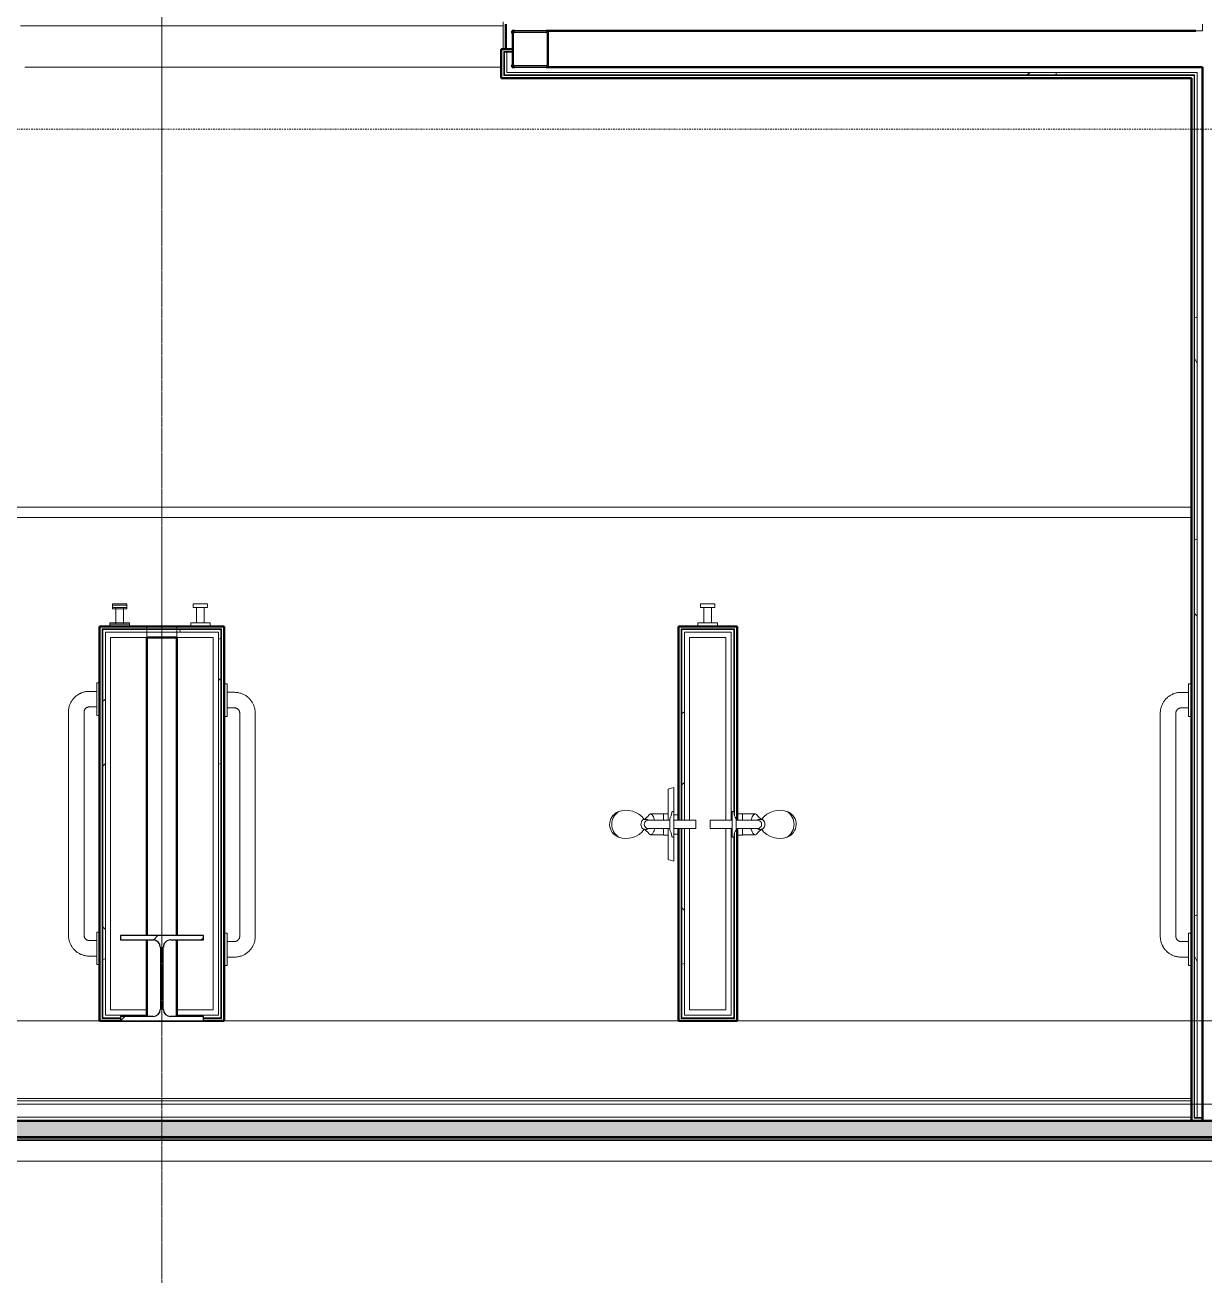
# Model space of a CAD drawing. Header units: inches. Extents: x 23906 to 26716, y -23130 to -20467.
# Drawn here: x 25388.7 to 25502.3, y -22811.8 to -22691.4 of the extents above; entities that cross this region are included whole.
import ezdxf

# ---------------------------------------------------------------- set-up
doc = ezdxf.new("R2010")
doc.units = ezdxf.units.IN
doc.header["$MEASUREMENT"] = 0
doc.linetypes.add('Dash Dot 3_16_', pattern=[0.3125, 0.1875, -0.0625, 0, -0.0625])
doc.linetypes.add('Grid Line 1_2_', pattern=[0.875, 0.5, -0.125, 0.125, -0.125])
for name, color, linetype, lineweight in [('A-ANNO-SYMB', 150, 'Continuous', 9), ('A-FLOR', 192, 'Continuous', 13), ('A-GENM', 13, 'Continuous', 9), ('A-GLAZ-CWMG', 51, 'Continuous', 9), ('A-WALL', 113, 'Continuous', 13), ('A-WALL-PATT', 111, 'Continuous', 50), ('I-WALL', 2, 'Continuous', 13), ('L-SITE-WALL', 31, 'Continuous', 13), ('P-SANR-FIXT', 6, 'Continuous', 9), ('Q-SPCQ', 91, 'Continuous', 9), ('S-BEAM', 12, 'Continuous', 9), ('S-COLS', 52, 'Continuous', 9), ('S-GRID', 1, 'Continuous', 9)]:
    doc.layers.add(name, color=color, linetype=linetype, lineweight=lineweight)
pattern_1 = [(296.565, (14.4, 8.64), (0.000499, 57.600217), [6.44, -122.358]), (33.69, (17.28, 2.88), (0.000345, 57.60007), [10.384, -197.296]), (33.69, (74.88, 2.88), (0.000345, 57.60007), [10.384, -197.296]), (33.69, (132.48, 2.88), (0.000345, 57.60007), [10.384, -197.296]), (116.565, (25.92, 8.64), (-0.000396, 57.59977), [6.44, -122.358]), (213.69, (23.04, 14.4), (0.000345, 57.60007), [10.384, -197.296]), (213.69, (80.64, 14.4), (0.000345, 57.60007), [10.384, -197.296]), (213.69, (138.24, 14.4), (0.000345, 57.60007), [10.384, -197.296]), (26.565, (37.44, 8.64), (0.0005, 57.60022), [12.88, -115.918]), (26.565, (95.04, 8.64), (0.0005, 57.60022), [12.88, -115.918]), (270, (48.96, 14.4), (57.6, 4e-15), [5.76, -51.84]), (225, (48.96, 8.64), (-4e-15, 57.599504), [8.146, -73.313]), (135, (43.2, 2.88), (4e-15, 57.599504), [8.146, -73.313]), (288.435, (25.92, 25.92), (0.000265, 57.599939), [9.107, -173.04]), (18.435, (28.8, 17.28), (0.000265, 57.59994), [9.107, -173.04]), (18.435, (86.4, 17.28), (0.000265, 57.59994), [9.107, -173.04]), (18.435, (144, 17.28), (0.000265, 57.59994), [9.107, -173.04]), (135, (37.44, 20.16), (4e-15, 57.599504), [8.146, -73.313]), (180, (31.68, 25.92), (-7e-15, -57.6), [5.76, -51.84]), (251.565, (11.52, 40.32), (-0.000265, 57.599939), [9.107, -173.04]), (315, (8.64, 31.68), (-4e-15, 57.599504), [8.146, -73.313]), (71.565, (14.4, 25.92), (-0.000265, 57.599939), [9.107, -173.04]), (135, (17.28, 34.56), (4e-15, 57.599504), [8.146, -73.313]), (225, (34.56, 40.32), (-4e-15, 57.599504), [8.146, -73.313]), (123.69, (28.8, 34.56), (0.000345, 57.600068), [10.384, -197.296]), (123.69, (86.4, 34.56), (0.000345, 57.600068), [10.384, -197.296]), (26.565, (23.04, 43.2), (0.0005, 57.60022), [6.44, -122.358]), (26.565, (80.64, 43.2), (0.0005, 57.60022), [6.44, -122.358]), (315, (28.8, 46.08), (-4e-15, 57.599504), [8.146, -73.313]), (213.69, (54.72, 54.72), (0.000345, 57.60007), [10.384, -197.296]), (213.69, (112.32, 54.72), (0.000345, 57.60007), [10.384, -197.296]), (213.69, (169.92, 54.72), (0.000345, 57.60007), [10.384, -197.296]), (296.565, (46.08, 48.96), (0.000499, 57.600217), [6.44, -122.358]), (45, (48.96, 43.2), (4e-15, 57.599504), [8.146, -73.313]), (90, (54.72, 48.96), (-57.6, 4e-15), [5.76, -51.84]), (213.69, (28.8, 57.6), (0.000345, 57.60007), [10.384, -197.296]), (213.69, (86.4, 57.6), (0.000345, 57.60007), [10.384, -197.296]), (213.69, (144, 57.6), (0.000345, 57.60007), [10.384, -197.296]), (315, (20.16, 51.84), (-4e-15, 57.599504), [4.073, -77.386]), (26.565, (23.04, 48.96), (0.0005, 57.60022), [6.44, -122.358]), (26.565, (80.64, 48.96), (0.0005, 57.60022), [6.44, -122.358]), (90, (28.8, 51.84), (-57.6, 4e-15), [5.76, -51.84]), (333.435, (5.76, 54.72), (-0.0005, 57.60022), [6.44, -122.358]), (333.435, (63.36, 54.72), (-0.0005, 57.60022), [6.44, -122.358]), (243.435, (11.52, 51.84), (0.000396, 57.59977), [6.44, -122.358]), (161.565, (8.64, 46.08), (-0.000265, 57.59994), [9.107, -173.04]), (161.565, (66.24, 46.08), (-0.000265, 57.59994), [9.107, -173.04]), (161.565, (123.84, 46.08), (-0.000265, 57.59994), [9.107, -173.04]), (45, (0, 48.96), (4e-15, 57.599504), [8.146, -73.313]), (26.565, (2.88, 0), (0.0005, 57.60022), [6.44, -122.358]), (26.565, (60.48, 0), (0.0005, 57.60022), [6.44, -122.358]), (116.565, (8.64, 2.88), (-0.000396, 57.59977), [6.44, -122.358]), (206.565, (5.76, 8.64), (0.0005, 57.60022), [6.44, -122.358]), (206.565, (63.36, 8.64), (0.0005, 57.60022), [6.44, -122.358]), (296.565, (0, 5.76), (0.000499, 57.600217), [6.44, -122.358]), (14.036, (43.2, 25.92), (0.000245, 57.59979), [11.875, -225.616]), (14.036, (100.8, 25.92), (0.000245, 57.59979), [11.875, -225.616]), (14.036, (158.4, 25.92), (0.000245, 57.59979), [11.875, -225.616]), (14.036, (216, 25.92), (0.000245, 57.59979), [11.875, -225.616]), (135, (54.72, 28.8), (4e-15, 57.599504), [8.146, -73.313]), (198.435, (48.96, 34.56), (0.000265, 57.59994), [9.107, -173.04]), (198.435, (106.56, 34.56), (0.000265, 57.59994), [9.107, -173.04]), (198.435, (164.16, 34.56), (0.000265, 57.59994), [9.107, -173.04]), (296.565, (40.32, 31.68), (0.000499, 57.600217), [6.44, -122.358]), (333.435, (2.88, 17.28), (-0.0005, 57.60022), [6.44, -122.358]), (333.435, (60.48, 17.28), (-0.0005, 57.60022), [6.44, -122.358]), (45, (8.64, 14.4), (4e-15, 57.599504), [4.073, -77.386]), (116.565, (11.52, 17.28), (-0.000396, 57.59977), [6.44, -122.358]), (225, (8.64, 23.04), (-4e-15, 57.599504), [8.146, -73.313])]

# ---------------------------------------------------------------- blocks, each defined once
blk = doc.blocks.new('817_Grab_Bars - 8170-001240-25748-Enlarged First Floor Plan _East_')
at = {"layer": 'Q-SPCQ', "color": 7}
for p, q in [((25395.61, -22755.55), (25394.89, -22755.55)), ((25395.89, -22754.73), (25395.61, -22754.73)), ((25395.61, -22756.3), (25395.61, -22754.73)), ((25395.61, -22757.86), (25395.61, -22756.3)), ((25392.89, -22757.55), (25392.89, -22779.05)), ((25394.39, -22779.05), (25394.39, -22757.55)), ((25394.89, -22757.05), (25395.61, -22757.05)), ((25395.61, -22757.86), (25395.89, -22757.86)), ((25395.61, -22779.55), (25394.89, -22779.55)), ((25395.89, -22778.73), (25395.61, -22778.73)), ((25395.61, -22780.3), (25395.61, -22778.73)), ((25395.61, -22781.86), (25395.61, -22780.3)), ((25394.89, -22781.05), (25395.61, -22781.05)), ((25395.61, -22781.86), (25395.89, -22781.86))]:
    blk.add_line(p, q, dxfattribs=at)
at = {"layer": 'Q-SPCQ', "color": 7, "flags": 128}
for points in [[(25394.89, -22755.55), (25394.81, -22755.55), (25394.73, -22755.55), (25394.65, -22755.56), (25394.57, -22755.57), (25394.49, -22755.59), (25394.41, -22755.6), (25394.34, -22755.62), (25394.26, -22755.65), (25394.19, -22755.68), (25394.11, -22755.7), (25394.04, -22755.74), (25393.97, -22755.77), (25393.9, -22755.81), (25393.83, -22755.85), (25393.76, -22755.9), (25393.7, -22755.94), (25393.63, -22755.99), (25393.57, -22756.04), (25393.51, -22756.1), (25393.46, -22756.15), (25393.4, -22756.21), (25393.35, -22756.27), (25393.3, -22756.34), (25393.25, -22756.4), (25393.21, -22756.47), (25393.17, -22756.53), (25393.13, -22756.6), (25393.09, -22756.68), (25393.06, -22756.75), (25393.03, -22756.82), (25393, -22756.9), (25392.97, -22756.97), (25392.95, -22757.05), (25392.93, -22757.13), (25392.92, -22757.21), (25392.91, -22757.29), (25392.9, -22757.37), (25392.89, -22757.45), (25392.89, -22757.53), (25392.89, -22757.55)], [(25394.39, -22757.55), (25394.39, -22757.53), (25394.39, -22757.51), (25394.39, -22757.49), (25394.4, -22757.47), (25394.4, -22757.45), (25394.4, -22757.43), (25394.41, -22757.41), (25394.42, -22757.39), (25394.42, -22757.37), (25394.43, -22757.35), (25394.44, -22757.33), (25394.45, -22757.32), (25394.46, -22757.3), (25394.47, -22757.28), (25394.48, -22757.26), (25394.49, -22757.25), (25394.5, -22757.23), (25394.51, -22757.22), (25394.53, -22757.2), (25394.54, -22757.19), (25394.56, -22757.17), (25394.57, -22757.16), (25394.59, -22757.15), (25394.6, -22757.14), (25394.62, -22757.13), (25394.64, -22757.12), (25394.65, -22757.11), (25394.67, -22757.1), (25394.69, -22757.09), (25394.71, -22757.08), (25394.73, -22757.07), (25394.75, -22757.07), (25394.77, -22757.06), (25394.79, -22757.06), (25394.81, -22757.05), (25394.83, -22757.05), (25394.84, -22757.05), (25394.86, -22757.05), (25394.88, -22757.05), (25394.89, -22757.05)], [(25392.89, -22779.05), (25392.89, -22779.13), (25392.9, -22779.21), (25392.9, -22779.29), (25392.92, -22779.37), (25392.93, -22779.44), (25392.95, -22779.52), (25392.97, -22779.6), (25392.99, -22779.68), (25393.02, -22779.75), (25393.05, -22779.83), (25393.08, -22779.9), (25393.12, -22779.97), (25393.15, -22780.04), (25393.2, -22780.11), (25393.24, -22780.18), (25393.29, -22780.24), (25393.34, -22780.3), (25393.39, -22780.37), (25393.44, -22780.42), (25393.5, -22780.48), (25393.56, -22780.54), (25393.62, -22780.59), (25393.68, -22780.64), (25393.74, -22780.69), (25393.81, -22780.73), (25393.88, -22780.77), (25393.95, -22780.81), (25394.02, -22780.85), (25394.09, -22780.88), (25394.17, -22780.91), (25394.24, -22780.94), (25394.32, -22780.96), (25394.39, -22780.98), (25394.47, -22781), (25394.55, -22781.02), (25394.63, -22781.03), (25394.71, -22781.04), (25394.79, -22781.04), (25394.87, -22781.05), (25394.89, -22781.05)], [(25394.89, -22779.55), (25394.87, -22779.55), (25394.85, -22779.55), (25394.83, -22779.54), (25394.81, -22779.54), (25394.79, -22779.54), (25394.77, -22779.53), (25394.75, -22779.53), (25394.73, -22779.52), (25394.71, -22779.51), (25394.7, -22779.51), (25394.68, -22779.5), (25394.66, -22779.49), (25394.64, -22779.48), (25394.62, -22779.47), (25394.61, -22779.46), (25394.59, -22779.45), (25394.58, -22779.44), (25394.56, -22779.42), (25394.55, -22779.41), (25394.53, -22779.4), (25394.52, -22779.38), (25394.5, -22779.37), (25394.49, -22779.35), (25394.48, -22779.33), (25394.47, -22779.32), (25394.46, -22779.3), (25394.45, -22779.28), (25394.44, -22779.26), (25394.43, -22779.25), (25394.42, -22779.23), (25394.42, -22779.21), (25394.41, -22779.19), (25394.41, -22779.17), (25394.4, -22779.15), (25394.4, -22779.13), (25394.39, -22779.11), (25394.39, -22779.09), (25394.39, -22779.07), (25394.39, -22779.05), (25394.39, -22779.05)]]:
    blk.add_lwpolyline(points, dxfattribs=at)
blk = doc.blocks.new('Robe_hook_5552 - Robe_hook_5552-134757-Enlarged First Floor Plan _East_')
at = {"layer": 'A-GENM', "color": 7}
for p, q in [((-0.94, 0), (-0.94, -0.35)), ((-0.94, -0.35), (0.94, -0.35)), ((-0.37, -1.81), (-0.37, -0.35)), ((0.38, -1.81), (0.38, -0.35)), ((0.94, -0.35), (0.94, 0)), ((-0.69, -2.16), (-0.69, -1.81)), ((-0.69, -1.81), (0.69, -1.81)), ((0.69, -2.16), (-0.69, -2.16)), ((0.69, -1.81), (0.69, -2.16))]:
    blk.add_line(p, q, dxfattribs=at)
blk = doc.blocks.new('Shower Tile Threshold - Shower Tile Threshold-209406-Enlarged First Floor Plan _East_')
at = {"layer": 'A-GENM', "color": 7}
blk.add_line((-35.125, -6), (11.375, -6), dxfattribs=at)
blk = doc.blocks.new('Plate - 1_2X6-187692-Enlarged First Floor Plan _East_')
at = {"layer": 'S-BEAM', "color": 7}
for p, q in [((-75.12, -0.13), (-75.12, 0.12)), ((76.13, 0.12), (-75.12, 0.12)), ((-75.12, -0.13), (76.13, -0.13))]:
    blk.add_line(p, q, dxfattribs=at)
blk = doc.blocks.new('Shower-Unit-Zurn-Z7301-SS-MT-DV2P-HW - Z7301-SS-MT-DV2P-HW-V47-Enlarged First Floor Plan _East_')
at = {"layer": 'P-SANR-FIXT', "color": 7}
for p, q in [((0.4, 2.13), (-0.4, 2.13)), ((-0.4, 2.13), (-0.4, 0)), ((0.4, 0), (0.4, 2.13)), ((-0.4, 0), (-1.24, 0)), ((-1.24, 0), (-1.24, -0.1)), ((-0.4, 0), (0.4, 0)), ((1.24, 0), (0.4, 0)), ((1.24, -0.1), (1.24, 0)), ((-3.31, -0.54), (-1.03, -0.54)), ((-1.03, -0.54), (-0.4, -0.54)), ((-1.03, -0.54), (-1.03, -0.99)), ((-1.03, -0.99), (-1, -0.99)), ((-1, -0.99), (-0.4, -0.99)), ((-1, -0.99), (-1, -2.23)), ((-0.55, -0.38), (-0.4, -0.38)), ((-0.4, -0.38), (-0.4, -2.46)), ((-0.4, -0.38), (0.4, -0.38)), ((0.4, -2.46), (0.4, -0.38)), ((0.4, -0.38), (0.55, -0.38)), ((0.4, -0.54), (1.03, -0.54)), ((0.4, -0.99), (1, -0.99)), ((1, -2.23), (1, -0.99)), ((1, -0.99), (1.03, -0.99)), ((1.03, -0.99), (1.03, -0.54)), ((1.03, -0.54), (3.31, -0.54)), ((-0.48, -2.64), (-0.48, -2.84)), ((0.48, -2.84), (0.48, -2.64))]:
    blk.add_line(p, q, dxfattribs=at)
for centre, radius, start, end in [((-3.31, -0.42), 0.125, 210.8, 270), ((-1.14, -0.1), 0.0945, 180, 270), ((-1.14, -1.21), 1.02, 54.522, 90), ((1.14, -1.21), 1.02, 90, 125.478), ((1.14, -0.1), 0.0945, 270, 360), ((3.31, -0.42), 0.125, 270, 329.2), ((-0.63, -2.12), 0.388, 197.5027, 230.4973), ((0.63, -2.12), 0.388, 309.5027, 342.4973), ((0.79, -4.57), 2.15, 126.1534, 200.0175), ((-2.26, -4.09), 2.18, 35.18, 50.4973), ((2.26, -4.09), 2.18, 129.5027, 144.8141), ((-0.79, -4.57), 2.15, 337.8261, 53.8466), ((0, -4.86), 1.31, 200.0175, 336.4181), ((0, -4.51), 1.46, 212.9208, 327.0792)]:
    blk.add_arc(centre, radius, start, end, dxfattribs=at)
for centre, major_axis, ratio, start_param, end_param in [((-0.11, -2.15), (-1.11, 0.08), 0.351489, 2.831356, 4.247568), ((0, -2.84), (-0.476, 0), 0.662364, 0, 3.141593), ((0, -2.46), (-0.4, 0), 0.941821, 0, 3.141593)]:
    blk.add_ellipse(centre, major_axis=major_axis, ratio=ratio, start_param=start_param, end_param=end_param, dxfattribs=at)
blk.add_open_spline([(-0.42, -1.83), (-0.46, -1.84), (-0.57, -1.87), (-0.78, -1.95), (-0.96, -2.08), (-1.02, -2.22), (-0.98, -2.3), (-0.94, -2.34)], degree=3, knots=[0.0572746, 0.0572746, 0.0572746, 0.0572746, 0.1428571, 0.2857143, 0.5714286, 0.7857143, 1, 1, 1, 1], dxfattribs=at)
for points in [[(-0.4, -2.46), (-0.42, -2.48), (-0.44, -2.52), (-0.47, -2.58), (-0.48, -2.62), (-0.48, -2.64)], [(0.48, -2.64), (0.48, -2.62), (0.47, -2.58), (0.44, -2.52), (0.42, -2.48), (0.4, -2.46)]]:
    blk.add_open_spline(points, degree=3, dxfattribs=at)
blk = doc.blocks.new('Shower-Unit-Zurn-Z7301-SS-MT-DV2P-HW - Z7301-SS-MT-DV2P-HW-V48-Enlarged First Floor Plan _East_')
at = {"layer": 'P-SANR-FIXT', "color": 7}
for p, q in [((-0.48, 2.64), (-0.48, 2.84)), ((-0.4, 0.38), (-0.4, 2.46)), ((0.4, 2.46), (0.4, 0.38)), ((0.48, 2.84), (0.48, 2.64)), ((-1, 0.99), (-1, 2.23)), ((1, 2.23), (1, 0.99)), ((-3.56, 0), (-3.43, 0.45)), ((-1.24, 0), (-3.56, 0)), ((-3.31, 0.54), (-1.03, 0.54)), ((-1.24, 0), (-1.24, 0.1)), ((-1.03, 0.99), (-1, 0.99)), ((-1.03, 0.54), (-1.03, 0.99)), ((-1.03, 0.54), (-0.4, 0.54)), ((-1, 0.99), (-0.4, 0.99)), ((-0.94, -0.47), (-0.94, 0)), ((-0.55, 0.38), (-0.4, 0.38)), ((-0.4, 0.38), (0.4, 0.38)), ((0.4, 0.99), (1, 0.99)), ((0.4, 0.54), (1.03, 0.54)), ((0.4, 0.38), (0.55, 0.38)), ((0.93, 0), (0.93, -0.47)), ((1, 0.99), (1.03, 0.99)), ((1.03, 0.99), (1.03, 0.54)), ((1.03, 0.54), (3.31, 0.54)), ((1.24, 0.1), (1.24, 0)), ((3.56, 0), (1.24, 0)), ((3.43, 0.45), (3.56, 0)), ((-0.4, 0), (-1.24, 0)), ((-0.4, -2.13), (-0.4, 0)), ((-0.4, 0), (0.4, 0)), ((0.4, 0), (0.4, -2.13)), ((1.24, 0), (0.4, 0)), ((0.4, -2.13), (-0.4, -2.13))]:
    blk.add_line(p, q, dxfattribs=at)
for centre, radius, start, end in [((0, 4.86), 1.31, 23.5819, 159.9825), ((0.79, 4.57), 2.15, 159.9825, 233.8466), ((0, 4.51), 1.46, 32.9208, 147.0792), ((-0.79, 4.57), 2.15, 306.1534, 22.1739), ((-0.63, 2.12), 0.388, 129.5027, 162.4973), ((-2.26, 4.09), 2.18, 309.5027, 324.82), ((2.26, 4.09), 2.18, 215.1859, 230.4973), ((0.63, 2.12), 0.388, 17.5027, 50.4973), ((-3.31, 0.42), 0.125, 90, 164), ((-1.14, 0.1), 0.0945, 90, 180), ((-1.14, 1.21), 1.02, 270, 305.478), ((1.14, 1.21), 1.02, 234.522, 270), ((1.14, 0.1), 0.0945, 0, 90), ((3.31, 0.42), 0.125, 16, 90)]:
    blk.add_arc(centre, radius, start, end, dxfattribs=at)
for centre, major_axis, ratio, start_param, end_param in [((0, 2.84), (0.476, 0), 0.662364, 0, 3.141593), ((0, 2.46), (0.4, 0), 0.941821, 0, 3.141593), ((-0.11, 2.15), (1.11, 0.08), 0.351489, 5.17721, 6.593422)]:
    blk.add_ellipse(centre, major_axis=major_axis, ratio=ratio, start_param=start_param, end_param=end_param, dxfattribs=at)
for points in [[(-0.4, 2.46), (-0.42, 2.48), (-0.44, 2.52), (-0.47, 2.58), (-0.48, 2.62), (-0.48, 2.64)], [(0.48, 2.64), (0.48, 2.62), (0.47, 2.58), (0.44, 2.52), (0.42, 2.48), (0.4, 2.46)]]:
    blk.add_open_spline(points, degree=3, dxfattribs=at)
blk.add_open_spline([(-0.42, 1.83), (-0.46, 1.84), (-0.57, 1.87), (-0.78, 1.95), (-0.96, 2.08), (-1.02, 2.22), (-0.98, 2.3), (-0.94, 2.34)], degree=3, knots=[0.0572746, 0.0572746, 0.0572746, 0.0572746, 0.1428571, 0.2857143, 0.5714286, 0.7857143, 1, 1, 1, 1], dxfattribs=at)
blk = doc.blocks.new('Robe_hook_5552 - Robe_hook_5552-V50-Enlarged First Floor Plan _East_')
at = {"layer": 'A-GENM', "color": 7}
for p, q in [((-0.94, -0.13), (-0.94, -0.35)), ((-0.94, -0.35), (0.94, -0.35)), ((-0.37, -1.81), (-0.37, -0.35)), ((0.38, -1.81), (0.38, -0.35)), ((0.94, -0.35), (0.94, -0.13)), ((-0.69, -2.16), (-0.69, -1.81)), ((-0.69, -1.81), (0.69, -1.81)), ((0.69, -2.16), (-0.69, -2.16)), ((0.69, -1.81), (0.69, -2.16))]:
    blk.add_line(p, q, dxfattribs=at)
blk = doc.blocks.new('HSS-Hollow Structural Section-Column - HSS3-1_2X3-1_2X1_8-V51-Enlarged First Floor Plan _East_')
at = {"layer": 'S-COLS'}
h = blk.add_hatch(dxfattribs=at)
h.set_pattern_fill('FP_21', color=256, style=0, pattern_type=2)
h.set_pattern_definition([(45, (-25437.39, 22693.678), (-9.503515, 9.503515), []), (45, (-25437.39, 22708.078), (-9.503515, 9.503515), [])])
h.paths.add_polyline_path([(1.52, -1.75), (1.68, -1.68), (1.75, -1.52), (1.75, 1.52), (1.68, 1.68), (1.52, 1.75), (-1.52, 1.75), (-1.68, 1.68), (-1.75, 1.52), (-1.75, -1.52), (-1.68, -1.68), (-1.52, -1.75), (-0.24, -1.75)], flags=0)
h.paths.add_polyline_path([(1.52, -1.63), (-1.6, -1.6), (-1.63, -1.52), (-1.6, 1.6), (-1.52, 1.63), (1.6, 1.6), (1.63, 1.52), (1.6, -1.6)], flags=0)
at = {"layer": 'S-COLS', "color": 130, "lineweight": 30}
for p, q in [((-1.75, 1.52), (-1.75, -1.52)), ((-1.63, -1.52), (-1.63, 1.52)), ((1.52, 1.75), (-1.52, 1.75)), ((-1.52, 1.63), (1.52, 1.63)), ((1.63, 1.52), (1.63, -1.52)), ((1.75, -1.52), (1.75, 1.52)), ((1.52, -1.63), (-1.52, -1.63)), ((-1.52, -1.75), (1.52, -1.75))]:
    blk.add_line(p, q, dxfattribs=at)
for centre, radius, start, end in [((-1.52, 1.52), 0.232, 90, 180), ((-1.52, 1.52), 0.116, 90, 180), ((1.52, 1.52), 0.232, 360, 90), ((1.52, 1.52), 0.116, 0, 90), ((-1.52, -1.52), 0.232, 180, 270), ((-1.52, -1.52), 0.116, 180, 270), ((1.52, -1.52), 0.232, 270, 360), ((1.52, -1.52), 0.116, 270, 360)]:
    blk.add_arc(centre, radius, start, end, dxfattribs=at)
blk = doc.blocks.new('Locker Rooms and Restrooms_rvt-1-Enlarged First Floor Plan _East_')
at = {"layer": 'A-WALL-PATT', "lineweight": 9}
h = blk.add_hatch(dxfattribs=at)
h.set_pattern_fill('FP_20', style=0, pattern_type=2)
h.set_pattern_definition(pattern_1)
h.paths.add_polyline_path([(25501.33, -22696.24), (25501.39, -22696.18), (25434.89, -22696.18), (25434.89, -22696.24), (25487.7, -22696.24)], flags=0)
h = blk.add_hatch(dxfattribs=at)
h.set_pattern_fill('FP_20', style=0, pattern_type=2)
h.set_pattern_definition(pattern_1)
h.paths.add_polyline_path([(25501.64, -22696.18), (25501.64, -22695.93), (25435.14, -22695.93), (25435.14, -22696.18), (25501.39, -22696.18)], flags=0)
h = blk.add_hatch(dxfattribs=at)
h.set_pattern_fill('FP_20', style=0, pattern_type=2)
h.set_pattern_definition(pattern_1)
h.paths.add_polyline_path([(25502.14, -22796.66), (25502.14, -22796.59), (25501.39, -22796.59), (25501.39, -22796.66)], flags=0)
h.paths.add_polyline_path([(25501.33, -22796.66), (25501.39, -22796.59), (25501.39, -22696.24), (25501.33, -22696.24), (25501.33, -22791.87)], flags=0)
h = blk.add_hatch(dxfattribs=at)
h.set_pattern_fill('FP_20', style=0, pattern_type=2)
h.set_pattern_definition(pattern_1)
h.paths.add_polyline_path([(25501.64, -22796.59), (25501.64, -22696.18), (25501.39, -22696.18), (25501.39, -22796.59)], flags=0)
h = blk.add_hatch(dxfattribs=at)
h.set_pattern_fill('FP_20', style=0, pattern_type=2)
h.set_pattern_definition(pattern_1)
h.paths.add_polyline_path([(25397.89, -22787.05), (25397.89, -22786.99), (25396.2, -22786.99), (25396.2, -22787.05)], flags=0)
h.paths.add_polyline_path([(25396.2, -22749.6), (25400.45, -22749.6), (25400.45, -22749.54), (25396.2, -22749.54)], flags=0)
h.paths.add_polyline_path([(25396.14, -22787.05), (25396.2, -22786.99), (25396.2, -22749.6), (25396.14, -22749.54), (25396.14, -22782.19)], flags=0)
h = blk.add_hatch(dxfattribs=at)
h.set_pattern_fill('FP_20', style=0, pattern_type=2)
h.set_pattern_definition(pattern_1)
h.paths.add_polyline_path([(25397.89, -22786.99), (25397.89, -22786.87), (25400.45, -22786.87), (25400.45, -22786.74), (25396.45, -22786.74), (25396.45, -22749.85), (25400.45, -22749.85), (25400.45, -22749.6), (25396.2, -22749.6), (25396.2, -22786.99), (25396.45, -22786.99)], flags=0)
h = blk.add_hatch(dxfattribs=at)
h.set_pattern_fill('FP_20', style=0, pattern_type=2)
h.set_pattern_definition(pattern_1)
h.paths.add_polyline_path([(25400.45, -22749.6), (25403.33, -22749.6), (25403.33, -22749.54), (25400.45, -22749.54)], flags=0)
h = blk.add_hatch(dxfattribs=at)
h.set_pattern_fill('FP_20', style=0, pattern_type=2)
h.set_pattern_definition(pattern_1)
h.paths.add_polyline_path([(25400.45, -22749.85), (25403.33, -22749.85), (25403.33, -22749.6), (25400.45, -22749.6)], flags=0)
h = blk.add_hatch(dxfattribs=at)
h.set_pattern_fill('FP_20', style=0, pattern_type=2)
h.set_pattern_definition(pattern_1)
h.paths.add_polyline_path([(25407.58, -22749.6), (25407.58, -22749.54), (25403.33, -22749.54), (25403.33, -22749.6), (25407.33, -22749.6)], flags=0)
h.paths.add_polyline_path([(25407.58, -22786.99), (25405.89, -22787.01), (25405.89, -22787.05), (25407.58, -22787.05)], flags=0)
h.paths.add_polyline_path([(25407.64, -22787.05), (25407.64, -22749.54), (25407.58, -22749.6), (25407.58, -22786.99)], flags=0)
h = blk.add_hatch(dxfattribs=at)
h.set_pattern_fill('FP_20', style=0, pattern_type=2)
h.set_pattern_definition(pattern_1)
h.paths.add_polyline_path([(25407.58, -22786.99), (25407.58, -22749.6), (25403.33, -22749.6), (25403.33, -22749.85), (25407.33, -22749.85), (25407.33, -22786.74), (25403.33, -22786.74), (25403.33, -22786.87), (25405.89, -22786.87), (25405.89, -22786.99), (25407.33, -22786.99)], flags=0)
h = blk.add_hatch(dxfattribs=at)
h.set_pattern_fill('FP_20', style=0, pattern_type=2)
h.set_pattern_definition(pattern_1)
h.paths.add_polyline_path([(25451.98, -22786.99), (25451.98, -22787.05), (25456.98, -22787.05), (25456.98, -22786.99), (25452.23, -22786.99)], flags=0)
h.paths.add_polyline_path([(25451.92, -22787.05), (25451.98, -22786.99), (25451.95, -22768.76), (25451.92, -22768.76), (25451.92, -22782.19)], flags=0)
h.paths.add_polyline_path([(25451.98, -22749.6), (25456.98, -22749.6), (25456.98, -22749.54), (25451.98, -22749.54)], flags=0)
h.paths.add_polyline_path([(25451.98, -22767.96), (25451.98, -22749.6), (25451.92, -22749.54), (25451.95, -22767.96)], flags=0)
h = blk.add_hatch(dxfattribs=at)
h.set_pattern_fill('FP_20', style=0, pattern_type=2)
h.set_pattern_definition(pattern_1)
h.paths.add_polyline_path([(25454, -22786.99), (25456.73, -22786.99), (25456.73, -22786.74), (25452.23, -22786.74), (25452.23, -22768.76), (25451.98, -22768.76), (25451.98, -22786.99), (25452.23, -22786.99)], flags=0)
h.paths.add_polyline_path([(25452.23, -22767.96), (25452.23, -22749.85), (25456.73, -22749.85), (25456.73, -22749.6), (25451.98, -22749.6), (25451.98, -22767.96), (25452.11, -22767.96)], flags=0)
at = {"layer": 'A-FLOR', "color": 10}
for p, q in [((25434.58, -22695.43), (25388.7, -22695.43)), ((25501.08, -22737.8), (25308.2, -22737.8)), ((25308.2, -22738.8), (25501.08, -22738.8))]:
    blk.add_line(p, q, dxfattribs=at)
at = {"layer": 'A-WALL', "color": 10}
for p, q in [((25502.14, -22691.3), (25502.14, -22691.93)), ((25502.14, -22691.93), (25501.52, -22691.93)), ((25434.83, -22696.24), (25434.83, -22693.93)), ((25434.89, -22693.93), (25434.83, -22693.93)), ((25435.64, -22693.93), (25434.89, -22693.93)), ((25434.89, -22696.18), (25434.89, -22693.99)), ((25435.64, -22693.99), (25434.89, -22693.99)), ((25435.14, -22695.93), (25435.14, -22693.99)), ((25434.89, -22696.24), (25434.83, -22696.24)), ((25435.14, -22696.18), (25434.89, -22696.18)), ((25435.64, -22696.24), (25434.89, -22696.24)), ((25435.64, -22695.93), (25435.14, -22695.93)), ((25435.64, -22696.18), (25435.14, -22696.18)), ((25501.64, -22695.93), (25435.64, -22695.93)), ((25501.39, -22696.18), (25435.64, -22696.18)), ((25501.33, -22696.24), (25435.64, -22696.24)), ((25501.33, -22696.24), (25501.33, -22696.49)), ((25501.33, -22796.66), (25501.33, -22696.49)), ((25501.39, -22696.18), (25501.39, -22696.24)), ((25501.39, -22696.24), (25501.39, -22696.49)), ((25501.39, -22796.59), (25501.39, -22696.49)), ((25501.64, -22695.93), (25501.64, -22696.18)), ((25501.64, -22696.18), (25501.64, -22696.49)), ((25501.64, -22796.59), (25501.64, -22696.49)), ((25396.2, -22749.54), (25396.14, -22749.54)), ((25396.14, -22749.54), (25396.14, -22787.05)), ((25400.45, -22749.54), (25396.2, -22749.54)), ((25396.45, -22749.6), (25396.2, -22749.6)), ((25396.2, -22749.6), (25396.2, -22786.99)), ((25400.45, -22749.6), (25396.45, -22749.6)), ((25400.45, -22749.54), (25400.45, -22749.29)), ((25400.45, -22749.29), (25400.45, -22749.54)), ((25400.45, -22749.6), (25400.45, -22749.54)), ((25403.33, -22749.54), (25400.45, -22749.54)), ((25400.45, -22749.54), (25400.45, -22749.6)), ((25400.45, -22749.85), (25400.45, -22749.6)), ((25403.33, -22749.6), (25400.45, -22749.6)), ((25400.45, -22749.6), (25400.45, -22749.85)), ((25403.33, -22749.29), (25403.33, -22749.54)), ((25403.33, -22749.54), (25403.33, -22749.29)), ((25407.58, -22749.54), (25403.33, -22749.54)), ((25403.33, -22749.54), (25403.33, -22749.6)), ((25403.33, -22749.6), (25403.33, -22749.54)), ((25407.33, -22749.6), (25403.33, -22749.6)), ((25403.33, -22749.6), (25403.33, -22749.85)), ((25403.33, -22749.85), (25403.33, -22749.6)), ((25407.58, -22749.6), (25407.33, -22749.6)), ((25407.64, -22749.54), (25407.58, -22749.54)), ((25407.58, -22749.6), (25407.58, -22786.99)), ((25407.64, -22749.54), (25407.64, -22787.05)), ((25451.98, -22749.54), (25451.92, -22749.54)), ((25451.92, -22749.54), (25451.92, -22767.96)), ((25456.98, -22749.54), (25451.98, -22749.54)), ((25452.23, -22749.6), (25451.98, -22749.6)), ((25451.98, -22749.6), (25451.98, -22767.96)), ((25456.73, -22749.6), (25452.23, -22749.6)), ((25456.98, -22749.6), (25456.73, -22749.6)), ((25457.05, -22749.54), (25456.98, -22749.54)), ((25456.98, -22749.6), (25456.98, -22767.18)), ((25457.05, -22749.54), (25457.05, -22767.45)), ((25396.95, -22749.85), (25396.45, -22749.85)), ((25396.45, -22749.85), (25396.45, -22786.74)), ((25400.45, -22749.85), (25396.95, -22749.85)), ((25396.95, -22750.35), (25396.95, -22786.24)), ((25400.45, -22750.35), (25396.95, -22750.35)), ((25400.45, -22750.35), (25400.45, -22749.85)), ((25403.33, -22749.85), (25400.45, -22749.85)), ((25400.45, -22749.85), (25400.45, -22750.35)), ((25406.83, -22749.85), (25403.33, -22749.85)), ((25403.33, -22749.85), (25403.33, -22750.35)), ((25403.33, -22750.35), (25403.33, -22749.85)), ((25406.83, -22750.35), (25403.33, -22750.35)), ((25407.33, -22749.85), (25406.83, -22749.85)), ((25406.83, -22750.35), (25406.83, -22786.24)), ((25407.33, -22749.85), (25407.33, -22786.74)), ((25452.73, -22749.85), (25452.23, -22749.85)), ((25452.23, -22749.85), (25452.23, -22767.96)), ((25456.23, -22749.85), (25452.73, -22749.85)), ((25456.23, -22750.35), (25452.73, -22750.35)), ((25452.73, -22750.35), (25452.73, -22767.96)), ((25456.73, -22749.85), (25456.23, -22749.85)), ((25456.23, -22750.35), (25456.23, -22767.96)), ((25456.73, -22749.85), (25456.73, -22767.96)), ((25451.92, -22768.76), (25451.92, -22787.05)), ((25451.98, -22768.76), (25451.98, -22786.99)), ((25452.23, -22768.76), (25452.23, -22786.74)), ((25452.73, -22768.76), (25452.73, -22786.24)), ((25456.23, -22768.76), (25456.23, -22786.24)), ((25456.73, -22768.76), (25456.73, -22786.74)), ((25456.98, -22769.54), (25456.98, -22786.99)), ((25457.05, -22769.27), (25457.05, -22787.05)), ((25396.45, -22786.74), (25396.95, -22786.74)), ((25396.95, -22786.24), (25400.45, -22786.24)), ((25396.95, -22786.74), (25400.45, -22786.74)), ((25403.33, -22786.24), (25406.83, -22786.24)), ((25403.33, -22786.74), (25406.83, -22786.74)), ((25406.83, -22786.74), (25407.33, -22786.74)), ((25452.23, -22786.74), (25452.73, -22786.74)), ((25452.73, -22786.24), (25456.23, -22786.24)), ((25452.73, -22786.74), (25456.23, -22786.74)), ((25456.23, -22786.74), (25456.73, -22786.74)), ((25396.14, -22787.05), (25396.2, -22787.05)), ((25396.2, -22786.99), (25396.45, -22786.99)), ((25396.2, -22787.05), (25397.89, -22787.05)), ((25396.45, -22786.99), (25397.89, -22786.99)), ((25405.89, -22786.99), (25407.33, -22786.99)), ((25405.89, -22787.05), (25407.58, -22787.05)), ((25407.33, -22786.99), (25407.58, -22786.99)), ((25407.58, -22787.05), (25407.64, -22787.05)), ((25451.92, -22787.05), (25451.98, -22787.05)), ((25451.98, -22786.99), (25452.23, -22786.99)), ((25451.98, -22787.05), (25456.98, -22787.05)), ((25452.23, -22786.99), (25456.73, -22786.99)), ((25456.73, -22786.99), (25456.98, -22786.99)), ((25456.98, -22787.05), (25457.05, -22787.05)), ((25501.39, -22796.59), (25502.14, -22796.59)), ((25501.33, -22796.66), (25501.39, -22796.66)), ((25501.39, -22796.66), (25502.14, -22796.66))]:
    blk.add_line(p, q, dxfattribs=at)
at = {"layer": 'I-WALL', "color": 10}
blk.add_line((25434.77, -22693.68), (25434.77, -22691.05), dxfattribs=at)
at = {"layer": 'I-WALL', "color": 250, "lineweight": 50}
for p, q in [((25435.02, -22691.3), (25435.02, -22693.68)), ((25435.87, -22691.93), (25435.64, -22691.93)), ((25435.64, -22691.93), (25435.64, -22692.16)), ((25435.64, -22692.16), (25435.64, -22691.93)), ((25501.52, -22691.93), (25438.91, -22691.93)), ((25434.58, -22693.68), (25434.58, -22696.49)), ((25434.83, -22693.68), (25434.58, -22693.68)), ((25435.64, -22693.68), (25434.83, -22693.68)), ((25435.02, -22693.68), (25435.64, -22693.68)), ((25435.64, -22695.2), (25435.64, -22695.43)), ((25435.64, -22695.43), (25435.64, -22695.2)), ((25435.64, -22695.43), (25435.87, -22695.43)), ((25435.87, -22695.43), (25435.64, -22695.43)), ((25438.91, -22695.43), (25501.52, -22695.43)), ((25502.14, -22695.43), (25438.91, -22695.43)), ((25501.52, -22695.43), (25502.14, -22695.43)), ((25502.14, -22695.43), (25502.14, -22796.91)), ((25502.14, -22695.93), (25502.14, -22695.43)), ((25434.58, -22696.49), (25434.83, -22696.49)), ((25434.83, -22696.49), (25435.64, -22696.49)), ((25435.64, -22696.49), (25501.08, -22696.49)), ((25501.08, -22696.49), (25501.08, -22796.91)), ((25502.14, -22696.49), (25502.14, -22695.93)), ((25502.14, -22796.59), (25502.14, -22696.49)), ((25396.14, -22749.29), (25395.89, -22749.29)), ((25395.89, -22749.29), (25395.89, -22787.3)), ((25400.45, -22749.29), (25396.14, -22749.29)), ((25403.33, -22749.29), (25400.45, -22749.29)), ((25407.64, -22749.29), (25403.33, -22749.29)), ((25407.89, -22749.29), (25407.64, -22749.29)), ((25407.89, -22787.3), (25407.89, -22749.29)), ((25451.92, -22749.29), (25451.67, -22749.29)), ((25451.67, -22749.29), (25451.67, -22767.96)), ((25457.05, -22749.29), (25451.92, -22749.29)), ((25457.3, -22749.29), (25457.05, -22749.29)), ((25457.3, -22767.96), (25457.3, -22749.29)), ((25400.45, -22779.05), (25400.45, -22750.35)), ((25400.45, -22750.35), (25403.33, -22750.35)), ((25403.33, -22750.35), (25403.33, -22779.05)), ((25451.67, -22768.76), (25451.67, -22787.3)), ((25457.3, -22787.3), (25457.3, -22768.76)), ((25400.45, -22786.24), (25400.45, -22779.49)), ((25403.33, -22779.49), (25403.33, -22786.24)), ((25400.45, -22786.74), (25400.45, -22786.24)), ((25400.45, -22786.87), (25400.45, -22786.74)), ((25403.33, -22786.24), (25403.33, -22786.74)), ((25403.33, -22786.74), (25403.33, -22786.87)), ((25395.89, -22787.3), (25396.14, -22787.3)), ((25396.14, -22787.3), (25397.89, -22787.3)), ((25405.89, -22787.3), (25407.64, -22787.3)), ((25407.64, -22787.3), (25407.89, -22787.3)), ((25451.67, -22787.3), (25451.92, -22787.3)), ((25451.92, -22787.3), (25457.05, -22787.3)), ((25457.05, -22787.3), (25457.3, -22787.3)), ((25502.14, -22796.66), (25502.14, -22796.59)), ((25501.08, -22796.91), (25501.33, -22796.91)), ((25501.33, -22796.91), (25502.14, -22796.91)), ((25502.14, -22796.91), (25502.14, -22796.66)), ((25502.14, -22796.91), (25505.64, -22796.91))]:
    blk.add_line(p, q, dxfattribs=at)
at = {"color": 10, "lineweight": 13}
for name, p, rotation in [('Shower Tile Threshold - Shower Tile Threshold-209406-Enlarged First Floor Plan _East_', (25399.64, -22697.43), 180), ('Robe_hook_5552 - Robe_hook_5552-134757-Enlarged First Floor Plan _East_', (25397.83, -22749.29), 180), ('Robe_hook_5552 - Robe_hook_5552-134757-Enlarged First Floor Plan _East_', (25405.61, -22749.29), 180), ('Robe_hook_5552 - Robe_hook_5552-134757-Enlarged First Floor Plan _East_', (25454.48, -22749.29), 180), ('Robe_hook_5552 - Robe_hook_5552-V50-Enlarged First Floor Plan _East_', (25397.83, -22749.42), 180), ('817_Grab_Bars - 8170-001240-25748-Enlarged First Floor Plan _East_', (50803.78, -45536.69), 180), ('Shower-Unit-Zurn-Z7301-SS-MT-DV2P-HW - Z7301-SS-MT-DV2P-HW-V48-Enlarged First Floor Plan _East_', (25451.2, -22768.36), 90.00000000000074), ('Shower-Unit-Zurn-Z7301-SS-MT-DV2P-HW - Z7301-SS-MT-DV2P-HW-V47-Enlarged First Floor Plan _East_', (25456.83, -22768.36), 89.99999999999926)]:
    blk.add_blockref(name, p, dxfattribs=dict(at, rotation=rotation))
for name, p in [('HSS-Hollow Structural Section-Column - HSS3-1_2X3-1_2X1_8-V51-Enlarged First Floor Plan _East_', (25437.39, -22693.68)), ('817_Grab_Bars - 8170-001240-25748-Enlarged First Floor Plan _East_', (0, 0)), ('817_Grab_Bars - 8170-001240-25748-Enlarged First Floor Plan _East_', (105.19, -0.1)), ('Plate - 1_2X6-187692-Enlarged First Floor Plan _East_', (25424.95, -22794.87))]:
    blk.add_blockref(name, p, dxfattribs=at)
blk = doc.blocks.new('Struct_Xcel_Sports Complex_rvt-1-Enlarged First Floor Plan _East_')
at = {"layer": 'L-SITE-WALL', "color": 10}
blk.add_line((25797.83, -22798.8), (25244.4, -22798.8), dxfattribs=at)
blk = doc.blocks.new('W-Wide Flange-Column - B2_E-V3-Enlarged First Floor Plan _East_')
at = {"layer": 'S-COLS'}
h = blk.add_hatch(dxfattribs=at)
h.set_pattern_fill('FP_4', color=256, style=0, pattern_type=2)
h.set_pattern_definition([(225, (25401.89, -22783.178), (9.503515, -9.503515), []), (225, (25401.89, -22797.578), (9.503515, -9.503515), [])])
h.paths.add_polyline_path([(-1.56, 4.13), (-4, 4.13), (-4, 3.69), (-0.84, 3.69), (-0.35, 3.49), (-0.14, 3), (-0.14, -3), (-0.35, -3.49), (-0.84, -3.69), (-4, -3.69), (-4, -4.12), (4, -4.12), (4, -3.69), (0.84, -3.69), (0.35, -3.49), (0.14, -3), (0.14, 3), (0.35, 3.49), (0.84, 3.69), (4, 3.69), (4, 4.13)], flags=0)
at = {"layer": 'S-COLS', "lineweight": 30}
for p, q in [((4, 4.13), (-4, 4.13)), ((-4, 4.13), (-4, 3.69)), ((-4, 3.69), (-0.84, 3.69)), ((0.84, 3.69), (4, 3.69)), ((4, 3.69), (4, 4.13)), ((-0.14, 3), (-0.14, -3)), ((0.14, -3), (0.14, 3)), ((-0.84, -3.69), (-4, -3.69)), ((-4, -3.69), (-4, -4.12)), ((-4, -4.12), (4, -4.12)), ((4, -3.69), (0.84, -3.69)), ((4, -4.12), (4, -3.69))]:
    blk.add_line(p, q, dxfattribs=at)
for centre, start, end in [((-0.84, 3), 0, 90), ((0.84, 3), 90, 180), ((-0.84, -3), 270, 0), ((0.84, -3), 180, 270)]:
    blk.add_arc(centre, 0.691, start, end, dxfattribs=at)
blk = doc.blocks.new('Rectangular Mullion - Profile_Polycarbonate_Lower-1272695-Enlarged First Floor Plan _East_')
at = {"layer": 'A-GLAZ-CWMG'}
for p, q in [((25340.37, -22796.55), (25501.08, -22796.55)), ((25340.37, -22796.91), (25501.08, -22796.91)), ((25501.08, -22796.91), (25505.64, -22796.91)), ((25340.37, -22798.55), (25669.27, -22798.55)), ((25340.37, -22798.68), (25669.27, -22798.68))]:
    blk.add_line(p, q, dxfattribs=at)
blk = doc.blocks.new('Girt_C - 8_D-1405500-Enlarged First Floor Plan _East_')
at = {"layer": 'S-BEAM'}
for p, q in [((25395.89, -22787.3), (25349.83, -22787.3)), ((25451.67, -22787.3), (25407.89, -22787.3)), ((25501.08, -22787.3), (25457.3, -22787.3)), ((25337.81, -22795.3), (25501.08, -22795.3))]:
    blk.add_line(p, q, dxfattribs=at)

msp = doc.modelspace()

# ---------------------------------------------------------------- hatches: boundary and pattern name
at = {"layer": 'A-WALL-PATT', "lineweight": 9, "transparency": 33554649}
msp.add_hatch(color=256, dxfattribs=at).paths.add_polyline_path([(25664.62, -22798.48), (25672.83, -22798.48), (25672.83, -22796.91), (25336.81, -22796.91), (25336.81, -22798.48), (25656.2, -22798.48)], flags=0)

# ---------------------------------------------------------------- linework, layer by layer
at = {"layer": 'A-ANNO-SYMB', "linetype": 'Dash Dot 3_16_'}
msp.add_line((25302.02, -22701.41), (25515.08, -22701.41), dxfattribs=at)
at = {"layer": 'A-WALL', "lineweight": 50}
for p, q in [((25672.83, -22796.91), (25336.81, -22796.91)), ((25336.81, -22798.48), (25672.83, -22798.48))]:
    msp.add_line(p, q, dxfattribs=at)
at = {"layer": 'L-SITE-WALL'}
for p, q in [((25244.4, -22798.8), (25797.83, -22798.8)), ((26286.89, -22800.8), (25244.4, -22800.8))]:
    msp.add_line(p, q, dxfattribs=at)
at = {"layer": 'S-GRID', "linetype": 'Grid Line 1_2_'}
for p, q in [((25401.89, -22929.31), (25401.89, -20749.66)), ((25401.89, -23058.9), (25401.89, -20902.43)), ((26427.34, -22787.3), (24012.52, -22787.3)), ((26535.93, -22787.3), (24110.38, -22787.3)), ((26379.34, -22795.3), (24060.52, -22795.3)), ((26487.93, -22795.3), (24198.02, -22795.3))]:
    msp.add_line(p, q, dxfattribs=at)

# ---------------------------------------------------------------- block references
at = {"lineweight": 5}
for name in ['Struct_Xcel_Sports Complex_rvt-1-Enlarged First Floor Plan _East_', 'Locker Rooms and Restrooms_rvt-1-Enlarged First Floor Plan _East_']:
    msp.add_blockref(name, (0, 0), dxfattribs=at)
at = {"layer": 'A-GLAZ-CWMG'}
msp.add_blockref('Rectangular Mullion - Profile_Polycarbonate_Lower-1272695-Enlarged First Floor Plan _East_', (0, 0), dxfattribs=at)
at = {"layer": 'S-BEAM'}
msp.add_blockref('Girt_C - 8_D-1405500-Enlarged First Floor Plan _East_', (0, 0), dxfattribs=at)
at = {"layer": 'S-COLS', "rotation": 180}
msp.add_blockref('W-Wide Flange-Column - B2_E-V3-Enlarged First Floor Plan _East_', (25401.89, -22783.18), dxfattribs=at)

doc.saveas('drawing.dxf')
